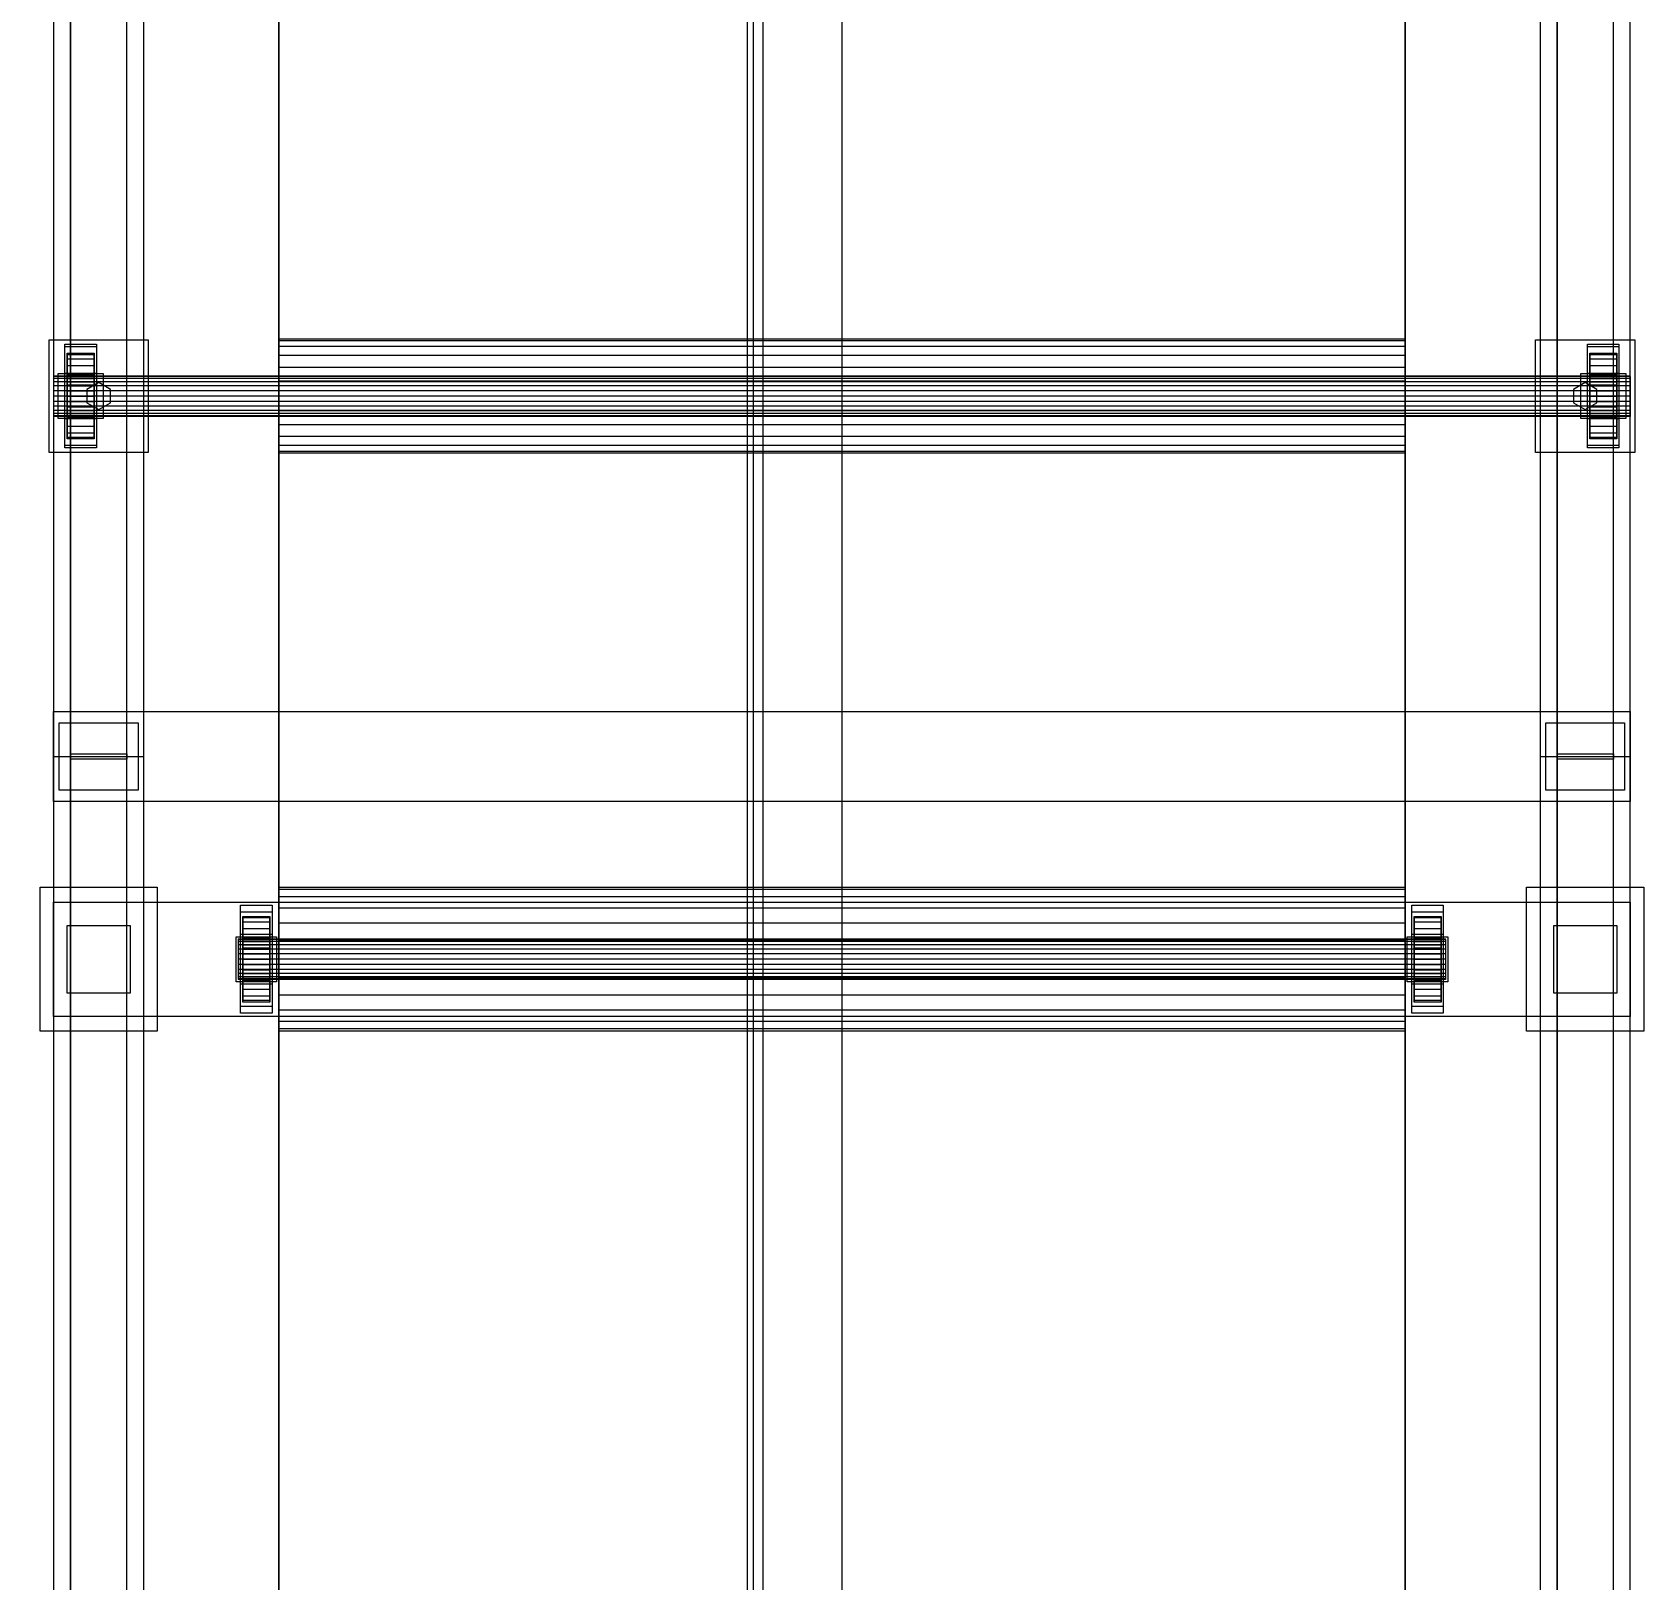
# Model space of a CAD drawing. Header units: millimetres. Extents: x -2500 to 58855, y -53268 to 6837.
# Drawn here: x 57758 to 58473, y -17716 to -17028 of the extents above; entities that cross this region are included whole.
import ezdxf

# ---------------------------------------------------------------- set-up
doc = ezdxf.new("R2010")
doc.units = ezdxf.units.MM
for name, color, linetype, lineweight in [('COTAS_R', 1, 'Continuous', 0), ('superior_C04', 7, 'Continuous', 0), ('superior_secador', 7, 'Continuous', 0)]:
    doc.layers.add(name, color=color, linetype=linetype, lineweight=lineweight)
doc.dimstyles.new('R19_100', dxfattribs={"dimtxt": 250, "dimasz": 150, "dimexe": 150, "dimexo": 80, "dimgap": 100, "dimtad": 1, "dimtih": 1, "dimtoh": 1, "dimdsep": 46, "dimcen": 0.09, "dimadec": 0, "dimazin": 0, "dimtfac": 1, "dimtdec": 4, "dimtofl": 0, "dimtmove": 0, "dimatfit": 3, "dimfxl": 1, "dimtolj": 1, "dimtzin": 0, "dimarcsym": 0})

# ---------------------------------------------------------------- blocks, each defined once
blk = doc.blocks.new('*D26')
at = {"layer": 'COTAS_R', "color": 0, "lineweight": -2, "transparency": 16777216}
for p, q in [((58037.12, -15400), (57067.12, -15400)), ((57217.12, -19600), (57217.12, -15550)), ((58037.12, -19750), (57067.12, -19750))]:
    blk.add_line(p, q, dxfattribs=at)
at = {"layer": 'COTAS_R', "color": 0, "transparency": 16777216}
for points in [[(57192.12, -15550), (57242.12, -15550), (57217.12, -15400)], [(57192.12, -19600), (57242.12, -19600), (57217.12, -19750)]]:
    blk.add_solid(points, dxfattribs=at)
at = {"layer": 'Defpoints', "color": 0, "transparency": 16777216}
for p in [(57217.12, -15400), (58117.12, -15400), (58117.12, -19750)]:
    blk.add_point(p, dxfattribs=at)

msp = doc.modelspace()

# ---------------------------------------------------------------- linework, layer by layer
at = {"layer": 'superior_C04'}
for p, q in [((57867.116, -19750), (57867.116, -15400)), ((58367.116, -15400), (58367.116, -19750)), ((57767.116, -16150), (57767.116, -17350)), ((57774.616, -17348.878), (57774.616, -16148.878)), ((57774.616, -16151.122), (57774.616, -17351.122)), ((57799.616, -17348.878), (57799.616, -16148.878)), ((57799.616, -17351.122), (57799.616, -16151.122)), ((57807.116, -17350), (57807.116, -16150)), ((58427.116, -16150), (58427.116, -17350)), ((58434.616, -17348.878), (58434.616, -16148.878)), ((58434.616, -16151.122), (58434.616, -17351.122)), ((58459.616, -17348.878), (58459.616, -16148.878)), ((58459.616, -17351.122), (58459.616, -16151.122)), ((58467.116, -17350), (58467.116, -16150)), ((57867.116, -16460), (57867.116, -17440)), ((58117.116, -16460), (58117.116, -17440)), ((58367.116, -17440), (58367.116, -16460)), ((57867.116, -17164.6), (57867.116, -17165.465)), ((57867.116, -17164.6), (58367.116, -17164.6)), ((58367.116, -17165.465), (58367.116, -17164.6)), ((57765.116, -17215), (57765.116, -17165)), ((57765.116, -17165), (57809.116, -17165)), ((57772.116, -17213), (57772.116, -17167)), ((57772.116, -17167), (57786.116, -17167)), ((57772.116, -17180), (57772.116, -17168)), ((57772.116, -17168), (57786.116, -17168)), ((57773.116, -17181), (57773.116, -17171)), ((57773.116, -17171), (57773.116, -17171.647)), ((57773.116, -17171), (57785.116, -17171)), ((57773.116, -17171.647), (57773.116, -17181.307)), ((57785.116, -17171.647), (57773.116, -17171.647)), ((57773.116, -17171.647), (57773.116, -17173.546)), ((57785.116, -17171.647), (57785.116, -17171)), ((57785.116, -17171), (57785.116, -17181)), ((57785.116, -17181.307), (57785.116, -17171.647)), ((57785.116, -17173.546), (57785.116, -17171.647)), ((57786.116, -17167), (57786.116, -17213)), ((57786.116, -17168), (57786.116, -17180)), ((57809.116, -17165), (57809.116, -17215)), ((57867.116, -17165.465), (57867.116, -17168.003)), ((58367.116, -17165.465), (57867.116, -17165.465)), ((57867.116, -17168.003), (57867.116, -17172.039)), ((58367.116, -17168.003), (57867.116, -17168.003)), ((58367.116, -17165.465), (58367.116, -17168.003)), ((58367.116, -17168.003), (58367.116, -17172.039)), ((58425.116, -17215), (58425.116, -17165)), ((58425.116, -17165), (58469.116, -17165)), ((58448.116, -17213), (58448.116, -17167)), ((58448.116, -17167), (58462.116, -17167)), ((58448.116, -17180), (58448.116, -17168)), ((58448.116, -17168), (58462.116, -17168)), ((58449.116, -17181), (58449.116, -17171)), ((58449.116, -17171), (58449.116, -17171.647)), ((58449.116, -17171), (58461.116, -17171)), ((58449.116, -17171.647), (58449.116, -17181.307)), ((58461.116, -17171.647), (58449.116, -17171.647)), ((58449.116, -17171.647), (58449.116, -17173.546)), ((58461.116, -17171.647), (58461.116, -17171)), ((58461.116, -17171), (58461.116, -17181)), ((58461.116, -17181.307), (58461.116, -17171.647)), ((58461.116, -17173.546), (58461.116, -17171.647)), ((58462.116, -17167), (58462.116, -17213)), ((58462.116, -17168), (58462.116, -17180)), ((58469.116, -17165), (58469.116, -17215)), ((57773.116, -17173.546), (57773.116, -17182.206)), ((57785.116, -17173.546), (57773.116, -17173.546)), ((57773.116, -17173.546), (57773.116, -17176.565)), ((57773.116, -17176.565), (57773.116, -17183.636)), ((57785.116, -17176.565), (57773.116, -17176.565)), ((57773.116, -17176.565), (57773.116, -17180.5)), ((57785.116, -17182.206), (57785.116, -17173.546)), ((57785.116, -17176.565), (57785.116, -17173.546)), ((57785.116, -17183.636), (57785.116, -17176.565)), ((57785.116, -17180.5), (57785.116, -17176.565)), ((57867.116, -17172.039), (57867.116, -17177.3)), ((58367.116, -17172.039), (57867.116, -17172.039)), ((57867.116, -17177.3), (57867.116, -17183.426)), ((58367.116, -17177.3), (57867.116, -17177.3)), ((58367.116, -17172.039), (58367.116, -17177.3)), ((58367.116, -17177.3), (58367.116, -17183.426)), ((58449.116, -17173.546), (58449.116, -17182.206)), ((58461.116, -17173.546), (58449.116, -17173.546)), ((58449.116, -17173.546), (58449.116, -17176.565)), ((58449.116, -17176.565), (58449.116, -17183.636)), ((58461.116, -17176.565), (58449.116, -17176.565)), ((58449.116, -17176.565), (58449.116, -17180.5)), ((58461.116, -17182.206), (58461.116, -17173.546)), ((58461.116, -17176.565), (58461.116, -17173.546)), ((58461.116, -17183.636), (58461.116, -17176.565)), ((58461.116, -17180.5), (58461.116, -17176.565)), ((57767.116, -17181), (57767.116, -17181.307)), ((57767.116, -17181), (58467.116, -17181)), ((57767.116, -17181.307), (57767.116, -17182.206)), ((58467.116, -17181.307), (57767.116, -17181.307)), ((57767.116, -17182.206), (57767.116, -17183.636)), ((58467.116, -17182.206), (57767.116, -17182.206)), ((57767.116, -17183.636), (57767.116, -17185.5)), ((58467.116, -17183.636), (57767.116, -17183.636)), ((57767.116, -17185.5), (57767.116, -17187.671)), ((58467.116, -17185.5), (57767.116, -17185.5)), ((57769.116, -17200), (57769.116, -17180)), ((57769.116, -17180), (57789.116, -17180)), ((57786.116, -17180), (57772.116, -17180)), ((57773.116, -17180.5), (57773.116, -17185.5)), ((57785.116, -17180.5), (57773.116, -17180.5)), ((57773.116, -17180.5), (57773.116, -17185.082)), ((57773.116, -17181.307), (57773.116, -17181)), ((57785.116, -17181), (57773.116, -17181)), ((57773.116, -17181.307), (57785.116, -17181.307)), ((57773.116, -17182.206), (57773.116, -17181.307)), ((57773.116, -17182.206), (57785.116, -17182.206)), ((57773.116, -17183.636), (57773.116, -17182.206)), ((57773.116, -17183.636), (57785.116, -17183.636)), ((57773.116, -17185.5), (57773.116, -17183.636)), ((57773.116, -17185.082), (57773.116, -17187.671)), ((57785.116, -17185.082), (57773.116, -17185.082)), ((57773.116, -17185.082), (57773.116, -17190)), ((57773.116, -17185.5), (57785.116, -17185.5)), ((57773.116, -17187.671), (57773.116, -17185.5)), ((57787.116, -17184), (57781.92, -17187)), ((57785.116, -17185.5), (57785.116, -17180.5)), ((57785.116, -17185.082), (57785.116, -17180.5)), ((57785.116, -17181), (57785.116, -17181.307)), ((57785.116, -17181.307), (57785.116, -17182.206)), ((57785.116, -17182.206), (57785.116, -17183.636)), ((57785.116, -17183.636), (57785.116, -17185.5)), ((57785.116, -17187.671), (57785.116, -17185.082)), ((57785.116, -17190), (57785.116, -17185.082)), ((57785.116, -17185.5), (57785.116, -17187.671)), ((57792.312, -17187), (57787.116, -17184)), ((57789.116, -17180), (57789.116, -17200)), ((57867.116, -17183.426), (57867.116, -17190)), ((58367.116, -17183.426), (57867.116, -17183.426)), ((58367.116, -17183.426), (58367.116, -17190)), ((58447.116, -17184), (58441.92, -17187)), ((58445.116, -17200), (58445.116, -17180)), ((58445.116, -17180), (58465.116, -17180)), ((58452.312, -17187), (58447.116, -17184)), ((58462.116, -17180), (58448.116, -17180)), ((58449.116, -17180.5), (58449.116, -17185.5)), ((58461.116, -17180.5), (58449.116, -17180.5)), ((58449.116, -17180.5), (58449.116, -17185.082)), ((58449.116, -17181.307), (58449.116, -17181)), ((58461.116, -17181), (58449.116, -17181)), ((58449.116, -17181.307), (58461.116, -17181.307)), ((58449.116, -17182.206), (58449.116, -17181.307)), ((58449.116, -17182.206), (58461.116, -17182.206)), ((58449.116, -17183.636), (58449.116, -17182.206)), ((58449.116, -17183.636), (58461.116, -17183.636)), ((58449.116, -17185.5), (58449.116, -17183.636)), ((58449.116, -17185.082), (58449.116, -17187.671)), ((58461.116, -17185.082), (58449.116, -17185.082)), ((58449.116, -17185.082), (58449.116, -17190)), ((58449.116, -17185.5), (58461.116, -17185.5)), ((58449.116, -17187.671), (58449.116, -17185.5)), ((58461.116, -17185.5), (58461.116, -17180.5)), ((58461.116, -17185.082), (58461.116, -17180.5)), ((58461.116, -17181), (58461.116, -17181.307)), ((58461.116, -17181.307), (58461.116, -17182.206)), ((58461.116, -17182.206), (58461.116, -17183.636)), ((58461.116, -17183.636), (58461.116, -17185.5)), ((58461.116, -17187.671), (58461.116, -17185.082)), ((58461.116, -17190), (58461.116, -17185.082)), ((58461.116, -17185.5), (58461.116, -17187.671)), ((58465.116, -17180), (58465.116, -17200)), ((58467.116, -17181.307), (58467.116, -17181)), ((58467.116, -17181.307), (58467.116, -17182.206)), ((58467.116, -17182.206), (58467.116, -17183.636)), ((58467.116, -17183.636), (58467.116, -17185.5)), ((58467.116, -17185.5), (58467.116, -17187.671)), ((57767.116, -17187.671), (57767.116, -17190)), ((58467.116, -17187.671), (57767.116, -17187.671)), ((57767.116, -17190), (57767.116, -17192.329)), ((58467.116, -17190), (57767.116, -17190)), ((57767.116, -17192.329), (57767.116, -17194.5)), ((58467.116, -17192.329), (57767.116, -17192.329)), ((57773.116, -17187.671), (57785.116, -17187.671)), ((57773.116, -17190), (57773.116, -17187.671)), ((57773.116, -17190), (57785.116, -17190)), ((57773.116, -17190), (57773.116, -17194.918)), ((57773.116, -17192.329), (57773.116, -17190)), ((57773.116, -17194.918), (57773.116, -17192.329)), ((57773.116, -17192.329), (57785.116, -17192.329)), ((57773.116, -17194.5), (57773.116, -17192.329)), ((57781.92, -17187), (57781.92, -17193)), ((57781.92, -17193), (57787.116, -17196)), ((57785.116, -17187.671), (57785.116, -17190)), ((57785.116, -17190), (57785.116, -17192.329)), ((57785.116, -17194.918), (57785.116, -17190)), ((57785.116, -17192.329), (57785.116, -17194.918)), ((57785.116, -17192.329), (57785.116, -17194.5)), ((57787.116, -17196), (57792.312, -17193)), ((57792.312, -17193), (57792.312, -17187)), ((57867.116, -17190), (57867.116, -17196.574)), ((58367.116, -17190), (57867.116, -17190)), ((58367.116, -17190), (58367.116, -17196.574)), ((58441.92, -17187), (58441.92, -17193)), ((58441.92, -17193), (58447.116, -17196)), ((58447.116, -17196), (58452.312, -17193)), ((58449.116, -17187.671), (58461.116, -17187.671)), ((58449.116, -17190), (58449.116, -17187.671)), ((58449.116, -17190), (58461.116, -17190)), ((58449.116, -17190), (58449.116, -17194.918)), ((58449.116, -17192.329), (58449.116, -17190)), ((58449.116, -17194.918), (58449.116, -17192.329)), ((58449.116, -17192.329), (58461.116, -17192.329)), ((58449.116, -17194.5), (58449.116, -17192.329)), ((58452.312, -17193), (58452.312, -17187)), ((58461.116, -17187.671), (58461.116, -17190)), ((58461.116, -17190), (58461.116, -17192.329)), ((58461.116, -17194.918), (58461.116, -17190)), ((58461.116, -17192.329), (58461.116, -17194.918)), ((58461.116, -17192.329), (58461.116, -17194.5)), ((58467.116, -17187.671), (58467.116, -17190)), ((58467.116, -17190), (58467.116, -17192.329)), ((58467.116, -17192.329), (58467.116, -17194.5)), ((57767.116, -17194.5), (57767.116, -17196.364)), ((58467.116, -17194.5), (57767.116, -17194.5)), ((57767.116, -17196.364), (57767.116, -17197.794)), ((58467.116, -17196.364), (57767.116, -17196.364)), ((57767.116, -17197.794), (57767.116, -17198.693)), ((58467.116, -17197.794), (57767.116, -17197.794)), ((57767.116, -17198.693), (57767.116, -17199)), ((58467.116, -17198.693), (57767.116, -17198.693)), ((58467.116, -17199), (57767.116, -17199)), ((57789.116, -17200), (57769.116, -17200)), ((57772.116, -17212), (57772.116, -17200)), ((57772.116, -17200), (57786.116, -17200)), ((57773.116, -17199.5), (57773.116, -17194.5)), ((57773.116, -17194.5), (57785.116, -17194.5)), ((57773.116, -17196.364), (57773.116, -17194.5)), ((57785.116, -17194.918), (57773.116, -17194.918)), ((57773.116, -17194.918), (57773.116, -17199.5)), ((57773.116, -17203.435), (57773.116, -17196.364)), ((57773.116, -17196.364), (57785.116, -17196.364)), ((57773.116, -17197.794), (57773.116, -17196.364)), ((57773.116, -17206.454), (57773.116, -17197.794)), ((57773.116, -17197.794), (57785.116, -17197.794)), ((57773.116, -17198.693), (57773.116, -17197.794)), ((57773.116, -17208.353), (57773.116, -17198.693)), ((57773.116, -17198.693), (57785.116, -17198.693)), ((57773.116, -17199), (57773.116, -17198.693)), ((57773.116, -17209), (57773.116, -17199)), ((57773.116, -17199), (57785.116, -17199)), ((57785.116, -17199.5), (57773.116, -17199.5)), ((57773.116, -17199.5), (57773.116, -17203.435)), ((57785.116, -17194.5), (57785.116, -17199.5)), ((57785.116, -17194.5), (57785.116, -17196.364)), ((57785.116, -17199.5), (57785.116, -17194.918)), ((57785.116, -17196.364), (57785.116, -17203.435)), ((57785.116, -17196.364), (57785.116, -17197.794)), ((57785.116, -17197.794), (57785.116, -17206.454)), ((57785.116, -17197.794), (57785.116, -17198.693)), ((57785.116, -17198.693), (57785.116, -17208.353)), ((57785.116, -17198.693), (57785.116, -17199)), ((57785.116, -17199), (57785.116, -17209)), ((57785.116, -17203.435), (57785.116, -17199.5)), ((57786.116, -17200), (57786.116, -17212)), ((57867.116, -17196.574), (57867.116, -17202.7)), ((58367.116, -17196.574), (57867.116, -17196.574)), ((58367.116, -17196.574), (58367.116, -17202.7)), ((58465.116, -17200), (58445.116, -17200)), ((58448.116, -17212), (58448.116, -17200)), ((58448.116, -17200), (58462.116, -17200)), ((58449.116, -17199.5), (58449.116, -17194.5)), ((58449.116, -17194.5), (58461.116, -17194.5)), ((58449.116, -17196.364), (58449.116, -17194.5)), ((58461.116, -17194.918), (58449.116, -17194.918)), ((58449.116, -17194.918), (58449.116, -17199.5)), ((58449.116, -17203.435), (58449.116, -17196.364)), ((58449.116, -17196.364), (58461.116, -17196.364)), ((58449.116, -17197.794), (58449.116, -17196.364)), ((58449.116, -17206.454), (58449.116, -17197.794)), ((58449.116, -17197.794), (58461.116, -17197.794)), ((58449.116, -17198.693), (58449.116, -17197.794)), ((58449.116, -17208.353), (58449.116, -17198.693)), ((58449.116, -17198.693), (58461.116, -17198.693)), ((58449.116, -17199), (58449.116, -17198.693)), ((58449.116, -17209), (58449.116, -17199)), ((58449.116, -17199), (58461.116, -17199)), ((58461.116, -17199.5), (58449.116, -17199.5)), ((58449.116, -17199.5), (58449.116, -17203.435)), ((58461.116, -17194.5), (58461.116, -17199.5)), ((58461.116, -17194.5), (58461.116, -17196.364)), ((58461.116, -17199.5), (58461.116, -17194.918)), ((58461.116, -17196.364), (58461.116, -17203.435)), ((58461.116, -17196.364), (58461.116, -17197.794)), ((58461.116, -17197.794), (58461.116, -17206.454)), ((58461.116, -17197.794), (58461.116, -17198.693)), ((58461.116, -17198.693), (58461.116, -17208.353)), ((58461.116, -17198.693), (58461.116, -17199)), ((58461.116, -17199), (58461.116, -17209)), ((58461.116, -17203.435), (58461.116, -17199.5)), ((58462.116, -17200), (58462.116, -17212)), ((58467.116, -17194.5), (58467.116, -17196.364)), ((58467.116, -17196.364), (58467.116, -17197.794)), ((58467.116, -17197.794), (58467.116, -17198.693)), ((58467.116, -17198.693), (58467.116, -17199)), ((57785.116, -17203.435), (57773.116, -17203.435)), ((57773.116, -17203.435), (57773.116, -17206.454)), ((57785.116, -17206.454), (57773.116, -17206.454)), ((57773.116, -17206.454), (57773.116, -17208.353)), ((57785.116, -17206.454), (57785.116, -17203.435)), ((57785.116, -17208.353), (57785.116, -17206.454)), ((57867.116, -17202.7), (57867.116, -17207.961)), ((58367.116, -17202.7), (57867.116, -17202.7)), ((58367.116, -17202.7), (58367.116, -17207.961)), ((58461.116, -17203.435), (58449.116, -17203.435)), ((58449.116, -17203.435), (58449.116, -17206.454)), ((58461.116, -17206.454), (58449.116, -17206.454)), ((58449.116, -17206.454), (58449.116, -17208.353)), ((58461.116, -17206.454), (58461.116, -17203.435)), ((58461.116, -17208.353), (58461.116, -17206.454)), ((57786.116, -17212), (57772.116, -17212)), ((57786.116, -17213), (57772.116, -17213)), ((57785.116, -17208.353), (57773.116, -17208.353)), ((57773.116, -17208.353), (57773.116, -17209)), ((57785.116, -17209), (57773.116, -17209)), ((57785.116, -17209), (57785.116, -17208.353)), ((57867.116, -17207.961), (57867.116, -17211.997)), ((58367.116, -17207.961), (57867.116, -17207.961)), ((57867.116, -17211.997), (57867.116, -17214.535)), ((58367.116, -17211.997), (57867.116, -17211.997)), ((57867.116, -17214.535), (57867.116, -17215.4)), ((58367.116, -17214.535), (57867.116, -17214.535)), ((58367.116, -17207.961), (58367.116, -17211.997)), ((58367.116, -17211.997), (58367.116, -17214.535)), ((58367.116, -17214.535), (58367.116, -17215.4)), ((58462.116, -17212), (58448.116, -17212)), ((58462.116, -17213), (58448.116, -17213)), ((58461.116, -17208.353), (58449.116, -17208.353)), ((58449.116, -17208.353), (58449.116, -17209)), ((58461.116, -17209), (58449.116, -17209)), ((58461.116, -17209), (58461.116, -17208.353)), ((57809.116, -17215), (57765.116, -17215)), ((58367.116, -17215.4), (57867.116, -17215.4)), ((58469.116, -17215), (58425.116, -17215)), ((57767.116, -17370), (57767.116, -17330)), ((57767.116, -17330), (58467.116, -17330)), ((57769.616, -17335), (57804.616, -17335)), ((57769.616, -17365), (57769.616, -17335)), ((57804.616, -17335), (57804.616, -17365)), ((58429.616, -17335), (58464.616, -17335)), ((58429.616, -17365), (58429.616, -17335)), ((58464.616, -17335), (58464.616, -17365)), ((58467.116, -17330), (58467.116, -17370)), ((57767.116, -17350), (57807.116, -17350)), ((57767.116, -17350), (57767.116, -18550)), ((57774.616, -17348.878), (57799.616, -17348.878)), ((57774.616, -17351.122), (57774.616, -17348.878)), ((57774.616, -17348.878), (57774.616, -18548.878)), ((57799.616, -17348.878), (57799.616, -17351.122)), ((57799.616, -18548.878), (57799.616, -17348.878)), ((57807.116, -18550), (57807.116, -17350)), ((58427.116, -17350), (58467.116, -17350)), ((58427.116, -17350), (58427.116, -18550)), ((58434.616, -17348.878), (58459.616, -17348.878)), ((58434.616, -17351.122), (58434.616, -17348.878)), ((58434.616, -17348.878), (58434.616, -18548.878)), ((58459.616, -17348.878), (58459.616, -17351.122)), ((58459.616, -18548.878), (58459.616, -17348.878)), ((58467.116, -18550), (58467.116, -17350)), ((57799.616, -17351.122), (57774.616, -17351.122)), ((57774.616, -18551.122), (57774.616, -17351.122)), ((57799.616, -18551.122), (57799.616, -17351.122)), ((58459.616, -17351.122), (58434.616, -17351.122)), ((58434.616, -18551.122), (58434.616, -17351.122)), ((58459.616, -18551.122), (58459.616, -17351.122)), ((57804.616, -17365), (57769.616, -17365)), ((58464.616, -17365), (58429.616, -17365)), ((58467.116, -17370), (57767.116, -17370)), ((57761.116, -17472), (57761.116, -17408)), ((57761.116, -17408), (57813.116, -17408)), ((57813.116, -17408), (57813.116, -17472)), ((57867.116, -17408), (57867.116, -17409.09)), ((57867.116, -17408), (58367.116, -17408)), ((58367.116, -17409.09), (58367.116, -17408)), ((58421.116, -17472), (58421.116, -17408)), ((58421.116, -17408), (58473.116, -17408)), ((58473.116, -17408), (58473.116, -17472)), ((57767.116, -17465.4), (57767.116, -17414.6)), ((57767.116, -17414.6), (58467.116, -17414.6)), ((57867.116, -17409.09), (57867.116, -17412.287)), ((58367.116, -17409.09), (57867.116, -17409.09)), ((57867.116, -17412.287), (57867.116, -17417.373)), ((58367.116, -17412.287), (57867.116, -17412.287)), ((58367.116, -17409.09), (58367.116, -17412.287)), ((58367.116, -17412.287), (58367.116, -17417.373)), ((58467.116, -17414.6), (58467.116, -17465.4)), ((57850.116, -17464), (57850.116, -17416)), ((57850.116, -17416), (57864.116, -17416)), ((57850.116, -17429), (57850.116, -17419)), ((57850.116, -17419), (57864.116, -17419)), ((57851.116, -17431), (57851.116, -17421)), ((57851.116, -17421), (57851.116, -17421.647)), ((57851.116, -17421), (57863.116, -17421)), ((57851.116, -17421.647), (57851.116, -17431.307)), ((57863.116, -17421.647), (57851.116, -17421.647)), ((57851.116, -17421.647), (57851.116, -17423.546)), ((57863.116, -17421.647), (57863.116, -17421)), ((57863.116, -17421), (57863.116, -17431)), ((57863.116, -17431.307), (57863.116, -17421.647)), ((57863.116, -17423.546), (57863.116, -17421.647)), ((57864.116, -17416), (57864.116, -17464)), ((57864.116, -17419), (57864.116, -17429)), ((57867.116, -17417.373), (57867.116, -17424)), ((58367.116, -17417.373), (57867.116, -17417.373)), ((58367.116, -17417.373), (58367.116, -17424)), ((58370.116, -17464), (58370.116, -17416)), ((58370.116, -17416), (58384.116, -17416)), ((58370.116, -17429), (58370.116, -17419)), ((58370.116, -17419), (58384.116, -17419)), ((58371.116, -17431), (58371.116, -17421)), ((58371.116, -17421), (58371.116, -17421.647)), ((58371.116, -17421), (58383.116, -17421)), ((58371.116, -17421.647), (58371.116, -17431.307)), ((58383.116, -17421.647), (58371.116, -17421.647)), ((58371.116, -17421.647), (58371.116, -17423.546)), ((58383.116, -17421.647), (58383.116, -17421)), ((58383.116, -17421), (58383.116, -17431)), ((58383.116, -17431.307), (58383.116, -17421.647)), ((58383.116, -17423.546), (58383.116, -17421.647)), ((58384.116, -17416), (58384.116, -17464)), ((58384.116, -17419), (58384.116, -17429)), ((57773.116, -17455), (57773.116, -17425)), ((57773.116, -17425), (57801.116, -17425)), ((57801.116, -17425), (57801.116, -17455)), ((57864.116, -17429), (57850.116, -17429)), ((57851.116, -17423.546), (57851.116, -17432.206)), ((57863.116, -17423.546), (57851.116, -17423.546)), ((57851.116, -17423.546), (57851.116, -17426.565)), ((57851.116, -17426.565), (57851.116, -17433.636)), ((57863.116, -17426.565), (57851.116, -17426.565)), ((57851.116, -17426.565), (57851.116, -17430.5)), ((57863.116, -17432.206), (57863.116, -17423.546)), ((57863.116, -17426.565), (57863.116, -17423.546)), ((57863.116, -17433.636), (57863.116, -17426.565)), ((57863.116, -17430.5), (57863.116, -17426.565)), ((57867.116, -17424), (57867.116, -17431.718)), ((58367.116, -17424), (57867.116, -17424)), ((58367.116, -17424), (58367.116, -17431.718)), ((58384.116, -17429), (58370.116, -17429)), ((58371.116, -17423.546), (58371.116, -17432.206)), ((58383.116, -17423.546), (58371.116, -17423.546)), ((58371.116, -17423.546), (58371.116, -17426.565)), ((58371.116, -17426.565), (58371.116, -17433.636)), ((58383.116, -17426.565), (58371.116, -17426.565)), ((58371.116, -17426.565), (58371.116, -17430.5)), ((58383.116, -17432.206), (58383.116, -17423.546)), ((58383.116, -17426.565), (58383.116, -17423.546)), ((58383.116, -17433.636), (58383.116, -17426.565)), ((58383.116, -17430.5), (58383.116, -17426.565)), ((58433.116, -17455), (58433.116, -17425)), ((58433.116, -17425), (58461.116, -17425)), ((58461.116, -17425), (58461.116, -17455)), ((57848.116, -17430), (57866.116, -17430)), ((57848.116, -17450), (57848.116, -17430)), ((57849.116, -17431), (57849.116, -17431.307)), ((57849.116, -17431), (58385.116, -17431)), ((57849.116, -17431.307), (57849.116, -17432.206)), ((58385.116, -17431.307), (57849.116, -17431.307)), ((57849.116, -17432.206), (57849.116, -17433.636)), ((58385.116, -17432.206), (57849.116, -17432.206)), ((57849.116, -17433.636), (57849.116, -17435.5)), ((58385.116, -17433.636), (57849.116, -17433.636)), ((57849.116, -17435.5), (57849.116, -17437.671)), ((58385.116, -17435.5), (57849.116, -17435.5)), ((57851.116, -17430.5), (57851.116, -17435.5)), ((57863.116, -17430.5), (57851.116, -17430.5)), ((57851.116, -17430.5), (57851.116, -17435.082)), ((57851.116, -17431.307), (57851.116, -17431)), ((57863.116, -17431), (57851.116, -17431)), ((57851.116, -17431.307), (57863.116, -17431.307)), ((57851.116, -17432.206), (57851.116, -17431.307)), ((57851.116, -17432.206), (57863.116, -17432.206)), ((57851.116, -17433.636), (57851.116, -17432.206)), ((57851.116, -17433.636), (57863.116, -17433.636)), ((57851.116, -17435.5), (57851.116, -17433.636)), ((57851.116, -17435.082), (57851.116, -17437.671)), ((57863.116, -17435.082), (57851.116, -17435.082)), ((57851.116, -17435.082), (57851.116, -17440)), ((57851.116, -17435.5), (57863.116, -17435.5)), ((57851.116, -17437.671), (57851.116, -17435.5)), ((57863.116, -17435.5), (57863.116, -17430.5)), ((57863.116, -17435.082), (57863.116, -17430.5)), ((57863.116, -17431), (57863.116, -17431.307)), ((57863.116, -17431.307), (57863.116, -17432.206)), ((57863.116, -17432.206), (57863.116, -17433.636)), ((57863.116, -17433.636), (57863.116, -17435.5)), ((57863.116, -17437.671), (57863.116, -17435.082)), ((57863.116, -17440), (57863.116, -17435.082)), ((57863.116, -17435.5), (57863.116, -17437.671)), ((57866.116, -17430), (57866.116, -17450)), ((57867.116, -17431.718), (57867.116, -17440)), ((58367.116, -17431.718), (57867.116, -17431.718)), ((58367.116, -17431.718), (58367.116, -17440)), ((58368.116, -17430), (58386.116, -17430)), ((58368.116, -17450), (58368.116, -17430)), ((58371.116, -17430.5), (58371.116, -17435.5)), ((58383.116, -17430.5), (58371.116, -17430.5)), ((58371.116, -17430.5), (58371.116, -17435.082)), ((58371.116, -17431.307), (58371.116, -17431)), ((58383.116, -17431), (58371.116, -17431)), ((58371.116, -17431.307), (58383.116, -17431.307)), ((58371.116, -17432.206), (58371.116, -17431.307)), ((58371.116, -17432.206), (58383.116, -17432.206)), ((58371.116, -17433.636), (58371.116, -17432.206)), ((58371.116, -17433.636), (58383.116, -17433.636)), ((58371.116, -17435.5), (58371.116, -17433.636)), ((58371.116, -17435.082), (58371.116, -17437.671)), ((58383.116, -17435.082), (58371.116, -17435.082)), ((58371.116, -17435.082), (58371.116, -17440)), ((58371.116, -17435.5), (58383.116, -17435.5)), ((58371.116, -17437.671), (58371.116, -17435.5)), ((58383.116, -17435.5), (58383.116, -17430.5)), ((58383.116, -17435.082), (58383.116, -17430.5)), ((58383.116, -17431), (58383.116, -17431.307)), ((58383.116, -17431.307), (58383.116, -17432.206)), ((58383.116, -17432.206), (58383.116, -17433.636)), ((58383.116, -17433.636), (58383.116, -17435.5)), ((58383.116, -17437.671), (58383.116, -17435.082)), ((58383.116, -17440), (58383.116, -17435.082)), ((58383.116, -17435.5), (58383.116, -17437.671)), ((58385.116, -17431.307), (58385.116, -17431)), ((58385.116, -17431.307), (58385.116, -17432.206)), ((58385.116, -17432.206), (58385.116, -17433.636)), ((58385.116, -17433.636), (58385.116, -17435.5)), ((58385.116, -17435.5), (58385.116, -17437.671)), ((58386.116, -17430), (58386.116, -17450)), ((57849.116, -17437.671), (57849.116, -17440)), ((58385.116, -17437.671), (57849.116, -17437.671)), ((57849.116, -17440), (57849.116, -17442.329)), ((58385.116, -17440), (57849.116, -17440)), ((57849.116, -17442.329), (57849.116, -17444.5)), ((58385.116, -17442.329), (57849.116, -17442.329)), ((57851.116, -17437.671), (57863.116, -17437.671)), ((57851.116, -17440), (57851.116, -17437.671)), ((57851.116, -17440), (57863.116, -17440)), ((57851.116, -17440), (57851.116, -17444.918)), ((57851.116, -17442.329), (57851.116, -17440)), ((57851.116, -17444.918), (57851.116, -17442.329)), ((57851.116, -17442.329), (57863.116, -17442.329)), ((57851.116, -17444.5), (57851.116, -17442.329)), ((57863.116, -17437.671), (57863.116, -17440)), ((57863.116, -17440), (57863.116, -17442.329)), ((57863.116, -17444.918), (57863.116, -17440)), ((57863.116, -17442.329), (57863.116, -17444.918)), ((57863.116, -17442.329), (57863.116, -17444.5)), ((58117.116, -17440), (57867.116, -17440)), ((57867.116, -17440), (57867.116, -18420)), ((57867.116, -17440), (57867.116, -17448.282)), ((58367.116, -17440), (57867.116, -17440)), ((58367.116, -17440), (58117.116, -17440)), ((58117.116, -17440), (58117.116, -18420)), ((58367.116, -18420), (58367.116, -17440)), ((58367.116, -17440), (58367.116, -17448.282)), ((58371.116, -17437.671), (58383.116, -17437.671)), ((58371.116, -17440), (58371.116, -17437.671)), ((58371.116, -17440), (58383.116, -17440)), ((58371.116, -17440), (58371.116, -17444.918)), ((58371.116, -17442.329), (58371.116, -17440)), ((58371.116, -17444.918), (58371.116, -17442.329)), ((58371.116, -17442.329), (58383.116, -17442.329)), ((58371.116, -17444.5), (58371.116, -17442.329)), ((58383.116, -17437.671), (58383.116, -17440)), ((58383.116, -17440), (58383.116, -17442.329)), ((58383.116, -17444.918), (58383.116, -17440)), ((58383.116, -17442.329), (58383.116, -17444.918)), ((58383.116, -17442.329), (58383.116, -17444.5)), ((58385.116, -17437.671), (58385.116, -17440)), ((58385.116, -17440), (58385.116, -17442.329)), ((58385.116, -17442.329), (58385.116, -17444.5)), ((57866.116, -17450), (57848.116, -17450)), ((57849.116, -17444.5), (57849.116, -17446.364)), ((58385.116, -17444.5), (57849.116, -17444.5)), ((57849.116, -17446.364), (57849.116, -17447.794)), ((58385.116, -17446.364), (57849.116, -17446.364)), ((57849.116, -17447.794), (57849.116, -17448.693)), ((58385.116, -17447.794), (57849.116, -17447.794)), ((57849.116, -17448.693), (57849.116, -17449)), ((58385.116, -17448.693), (57849.116, -17448.693)), ((58385.116, -17449), (57849.116, -17449)), ((57850.116, -17461), (57850.116, -17451)), ((57850.116, -17451), (57864.116, -17451)), ((57851.116, -17449.5), (57851.116, -17444.5)), ((57851.116, -17444.5), (57863.116, -17444.5)), ((57851.116, -17446.364), (57851.116, -17444.5)), ((57863.116, -17444.918), (57851.116, -17444.918)), ((57851.116, -17444.918), (57851.116, -17449.5)), ((57851.116, -17453.435), (57851.116, -17446.364)), ((57851.116, -17446.364), (57863.116, -17446.364)), ((57851.116, -17447.794), (57851.116, -17446.364)), ((57851.116, -17456.454), (57851.116, -17447.794)), ((57851.116, -17447.794), (57863.116, -17447.794)), ((57851.116, -17448.693), (57851.116, -17447.794)), ((57851.116, -17458.353), (57851.116, -17448.693)), ((57851.116, -17448.693), (57863.116, -17448.693)), ((57851.116, -17449), (57851.116, -17448.693)), ((57851.116, -17459), (57851.116, -17449)), ((57851.116, -17449), (57863.116, -17449)), ((57863.116, -17449.5), (57851.116, -17449.5)), ((57851.116, -17449.5), (57851.116, -17453.435)), ((57863.116, -17444.5), (57863.116, -17449.5)), ((57863.116, -17444.5), (57863.116, -17446.364)), ((57863.116, -17449.5), (57863.116, -17444.918)), ((57863.116, -17446.364), (57863.116, -17453.435)), ((57863.116, -17446.364), (57863.116, -17447.794)), ((57863.116, -17447.794), (57863.116, -17456.454)), ((57863.116, -17447.794), (57863.116, -17448.693)), ((57863.116, -17448.693), (57863.116, -17458.353)), ((57863.116, -17448.693), (57863.116, -17449)), ((57863.116, -17449), (57863.116, -17459)), ((57863.116, -17453.435), (57863.116, -17449.5)), ((57864.116, -17451), (57864.116, -17461)), ((57867.116, -17448.282), (57867.116, -17456)), ((58367.116, -17448.282), (57867.116, -17448.282)), ((58367.116, -17448.282), (58367.116, -17456)), ((58386.116, -17450), (58368.116, -17450)), ((58370.116, -17461), (58370.116, -17451)), ((58370.116, -17451), (58384.116, -17451)), ((58371.116, -17449.5), (58371.116, -17444.5)), ((58371.116, -17444.5), (58383.116, -17444.5)), ((58371.116, -17446.364), (58371.116, -17444.5)), ((58383.116, -17444.918), (58371.116, -17444.918)), ((58371.116, -17444.918), (58371.116, -17449.5)), ((58371.116, -17453.435), (58371.116, -17446.364)), ((58371.116, -17446.364), (58383.116, -17446.364)), ((58371.116, -17447.794), (58371.116, -17446.364)), ((58371.116, -17456.454), (58371.116, -17447.794)), ((58371.116, -17447.794), (58383.116, -17447.794)), ((58371.116, -17448.693), (58371.116, -17447.794)), ((58371.116, -17458.353), (58371.116, -17448.693)), ((58371.116, -17448.693), (58383.116, -17448.693)), ((58371.116, -17449), (58371.116, -17448.693)), ((58371.116, -17459), (58371.116, -17449)), ((58371.116, -17449), (58383.116, -17449)), ((58383.116, -17449.5), (58371.116, -17449.5)), ((58371.116, -17449.5), (58371.116, -17453.435)), ((58383.116, -17444.5), (58383.116, -17449.5)), ((58383.116, -17444.5), (58383.116, -17446.364)), ((58383.116, -17449.5), (58383.116, -17444.918)), ((58383.116, -17446.364), (58383.116, -17453.435)), ((58383.116, -17446.364), (58383.116, -17447.794)), ((58383.116, -17447.794), (58383.116, -17456.454)), ((58383.116, -17447.794), (58383.116, -17448.693)), ((58383.116, -17448.693), (58383.116, -17458.353)), ((58383.116, -17448.693), (58383.116, -17449)), ((58383.116, -17449), (58383.116, -17459)), ((58383.116, -17453.435), (58383.116, -17449.5)), ((58384.116, -17451), (58384.116, -17461)), ((58385.116, -17444.5), (58385.116, -17446.364)), ((58385.116, -17446.364), (58385.116, -17447.794)), ((58385.116, -17447.794), (58385.116, -17448.693)), ((58385.116, -17448.693), (58385.116, -17449)), ((57801.116, -17455), (57773.116, -17455)), ((57863.116, -17453.435), (57851.116, -17453.435)), ((57851.116, -17453.435), (57851.116, -17456.454)), ((57863.116, -17456.454), (57851.116, -17456.454)), ((57851.116, -17456.454), (57851.116, -17458.353)), ((57863.116, -17456.454), (57863.116, -17453.435)), ((57863.116, -17458.353), (57863.116, -17456.454)), ((57867.116, -17456), (57867.116, -17462.627)), ((58367.116, -17456), (57867.116, -17456)), ((58367.116, -17456), (58367.116, -17462.627)), ((58383.116, -17453.435), (58371.116, -17453.435)), ((58371.116, -17453.435), (58371.116, -17456.454)), ((58383.116, -17456.454), (58371.116, -17456.454)), ((58371.116, -17456.454), (58371.116, -17458.353)), ((58383.116, -17456.454), (58383.116, -17453.435)), ((58383.116, -17458.353), (58383.116, -17456.454)), ((58461.116, -17455), (58433.116, -17455)), ((57864.116, -17461), (57850.116, -17461)), ((57864.116, -17464), (57850.116, -17464)), ((57863.116, -17458.353), (57851.116, -17458.353)), ((57851.116, -17458.353), (57851.116, -17459)), ((57863.116, -17459), (57851.116, -17459)), ((57863.116, -17459), (57863.116, -17458.353)), ((57867.116, -17462.627), (57867.116, -17467.713)), ((58367.116, -17462.627), (57867.116, -17462.627)), ((58367.116, -17462.627), (58367.116, -17467.713)), ((58384.116, -17461), (58370.116, -17461)), ((58384.116, -17464), (58370.116, -17464)), ((58383.116, -17458.353), (58371.116, -17458.353)), ((58371.116, -17458.353), (58371.116, -17459)), ((58383.116, -17459), (58371.116, -17459)), ((58383.116, -17459), (58383.116, -17458.353)), ((57813.116, -17472), (57761.116, -17472)), ((58467.116, -17465.4), (57767.116, -17465.4)), ((57867.116, -17467.713), (57867.116, -17470.91)), ((58367.116, -17467.713), (57867.116, -17467.713)), ((57867.116, -17470.91), (57867.116, -17472)), ((58367.116, -17470.91), (57867.116, -17470.91)), ((58367.116, -17472), (57867.116, -17472)), ((58367.116, -17467.713), (58367.116, -17470.91)), ((58367.116, -17470.91), (58367.116, -17472)), ((58473.116, -17472), (58421.116, -17472))]:
    msp.add_line(p, q, dxfattribs=at)
at = {"layer": 'superior_secador'}
for p, q in [((58075.045, -16750), (58075.045, -19250)), ((58077.873, -19250), (58077.873, -16750)), ((58082.116, -19250), (58082.116, -16750))]:
    msp.add_line(p, q, dxfattribs=at)

# ---------------------------------------------------------------- dimensions: what is measured, and where the dimension line sits
at = {"layer": 'COTAS_R'}
dim = msp.add_aligned_dim(p1=(58117.116, -19750), p2=(58117.116, -15400), distance=900, text='<> R', dimstyle='R19_100', dxfattribs=at)
dim.commit()
dim.dimension.update_dxf_attribs({"geometry": '*D26', "text_midpoint": (57217.116, -17575)})

doc.saveas('drawing.dxf')
